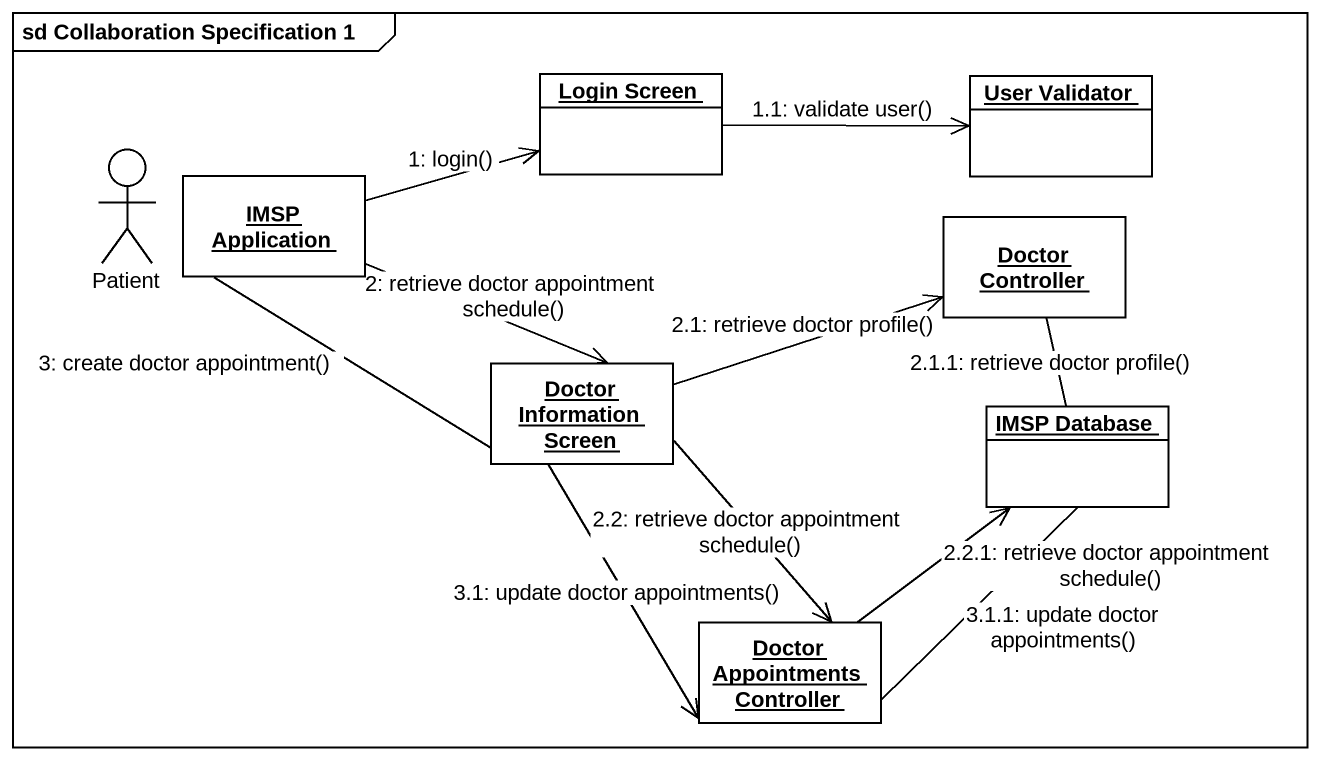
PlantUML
@startuml
mainframe sd Collaboration Specification 1
allowmixing
hide circle
hide empty members
object "Login Screen" as Login_Screen
object "User Validator" as User_Validator
actor Patient
object "IMSP Application" as IMSP_Application
object "Doctor Controller" as Doctor_Controller
object "Doctor Information Screen" as Doctor_Information_Screen
object "IMSP Database" as IMSP_Database
object "Doctor Appointments Controller" as Doctor_Appointments
Login_Screen -right-> User_Validator : 1.1: validate user()
IMSP_Application -right-> Login_Screen : 1: login()
IMSP_Application --> Doctor_Information_Screen : 2: retrieve doctor appointment schedule()
IMSP_Application -- Doctor_Information_Screen : 3: create doctor appointment()
Doctor_Controller -- IMSP_Database : 2.1.1: retrieve doctor profile()
Doctor_Information_Screen -right-> Doctor_Controller : 2.1: retrieve doctor profile()
Doctor_Information_Screen --> Doctor_Appointments : 2.2: retrieve doctor appointment schedule()
Doctor_Information_Screen --> Doctor_Appointments : 3.1: update doctor appointments()
Doctor_Appointments -up-> IMSP_Database : 2.2.1: retrieve doctor appointment schedule()
Doctor_Appointments -up- IMSP_Database : 3.1.1: update doctor appointments()
@enduml
